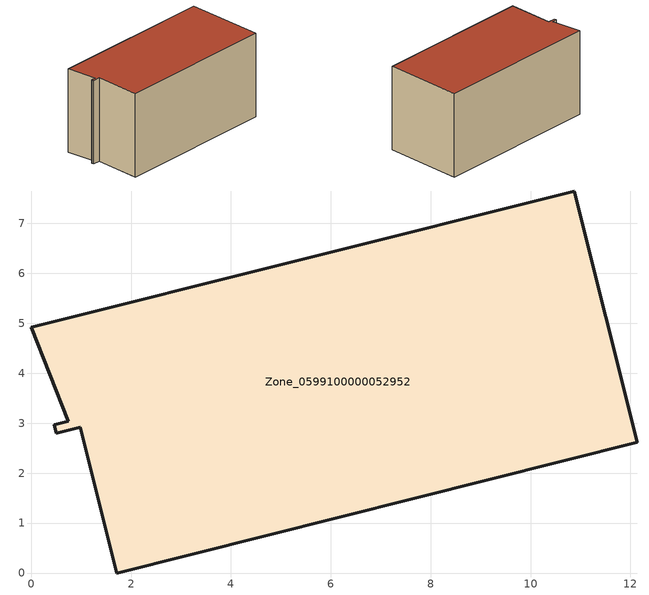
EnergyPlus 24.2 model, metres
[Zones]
Zone_0599100000052952
 floor ground (C_G): 10.87,7.65 12.14,2.62 1.72,0 0.98,2.92 0.5,2.8 0.46,2.97 0.74,3.04 0,4.92 z0
 wall outside (C_F): 0.74,3.04 0.46,2.97 0.5,2.8 0.98,2.92 1.72,0 12.14,2.62 10.87,7.65 0,4.92 0.74,3.04 z0:5.76
 roof outside (C_R): 1.72,0 12.14,2.62 10.87,7.65 0,4.92 0.74,3.04 0.46,2.97 0.5,2.8 0.98,2.92 z5.76
[BUILDING]
Pand.0599100000052952: North Axis=0; Terrain=City; Loads Convergence Tolerance Value=0.04; Temperature Convergence Tolerance Value=0.4; Solar Distribution=FullExterior; Maximum Number of Warmup Days=25; Minimum Number of Warmup Days=1
[Site:Location]
Rotterdam.The.Hague.AP_ZH_NLD Design_Conditions: Latitude=51.96; Longitude=4.45; Time Zone=1; Elevation=-4.5
[SITE:GROUNDTEMPERATURE:BUILDINGSURFACE]
18, 18, 18, 18, 18, 18, 18, 18, 18, 18, 18, 18
[MATERIAL] Thermal Absorptance=0.9; Solar Absorptance=0.7; Visible Absorptance=0.7
Name | Roughness | Thickness | Conductivity | Density | Specific Heat
G.TI.1992-2005 | MediumSmooth | 0.15 | 0.06 | 540 | 1210
F.TI.1992-2005 | Rough | 0.3 | 0.12 | 1920 | 840
R.TI.1992-2005 | MediumRough | 0.2 | 0.08 | 1500 | 1000
[CONSTRUCTION]
C_G: G.TI.1992-2005
C_F: F.TI.1992-2005
C_R: R.TI.1992-2005
[ZONE]
Zone_0599100000052952: Type=1; Multiplier=1; Ceiling Height=Autocalculate; Volume=Autocalculate; Floor Area=autocalculate; Part of Total Floor Area=Yes
[ZONEINFILTRATION:DESIGNFLOWRATE]
Infil_Zone_0599100000052952: Zone or ZoneList or Space or SpaceList=Zone_0599100000052952; Schedule=AlwaysOn; Design Flow Rate Calculation Method=Flow/Area; Flow Rate per Floor Area=0.0015; Constant Term Coefficient=1; Temperature Term Coefficient=0; Velocity Term Coefficient=0; Velocity Squared Term Coefficient=0
[HVACTEMPLATE:ZONE:IDEALLOADSAIRSYSTEM]
Zone_0599100000052952: Maximum Heating Supply Air Temperature=50; Minimum Cooling Supply Air Temperature=13; Maximum Heating Supply Air Humidity Ratio=0.0156; Minimum Cooling Supply Air Humidity Ratio=0.0077; Heating Limit=NoLimit; Cooling Limit=NoLimit; Dehumidification Control Type=ConstantSensibleHeatRatio; Cooling Sensible Heat Ratio=0.7; Dehumidification Setpoint=60; Humidification Control Type=None; Humidification Setpoint=30; Outdoor Air Method=None; Outdoor Air Flow Rate per Person=0.00944; Outdoor Air Flow Rate per Zone Floor Area=0; Outdoor Air Flow Rate per Zone=0; Demand Controlled Ventilation Type=None; Outdoor Air Economizer Type=NoEconomizer; Heat Recovery Type=None; Sensible Heat Recovery Effectiveness=0.7; Latent Heat Recovery Effectiveness=0.65
[ZONECONTROL:THERMOSTAT]
ThermostatControl_Zone_0599100000052952: Zone or ZoneList=Zone_0599100000052952; Control Type Schedule=DualSetpointControlType; Control 1=Thermostat_Zone_0599100000052952; Temperature Difference Between Cutout And Setpoint=0
[THERMOSTATSETPOINT:DUALSETPOINT]
Thermostat_Zone_0599100000052952: Heating Setpoint Temperature Schedule=HeatingSetpoint_Zone_0599100000052952; Cooling Setpoint Temperature Schedule=CoolingSetpoint_Zone_0599100000052952
[SCHEDULE:COMPACT]
HeatingSetpoint_Zone_0599100000052952: Through: 12/31, For: AllDays, Until: 24:00, 21
CoolingSetpoint_Zone_0599100000052952: Through: 12/31, For: AllDays, Until: 24:00, 24
DualSetpointControlType: Through: 12/31, For: AllDays, Until: 24:00, 4
AlwaysOn: Through: 12/31, For: AllDays, Until: 24:00, 1
